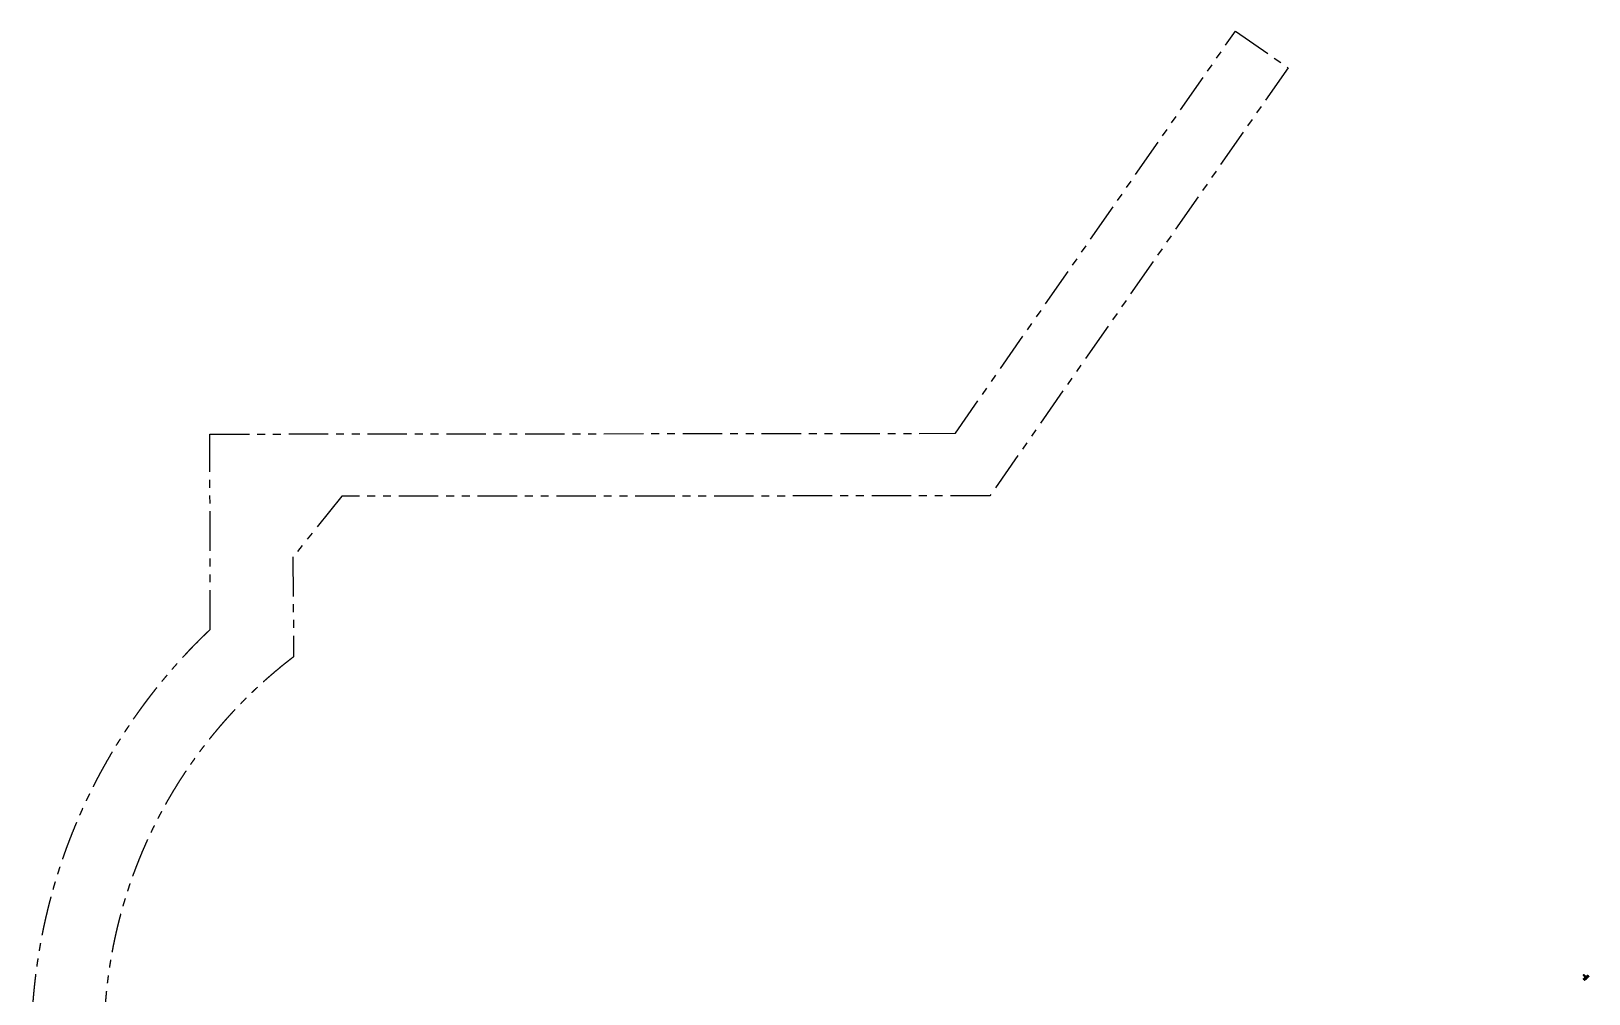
# Model space of a CAD drawing. Header units: millimetres. Extents: x 833946797 to 834440930, y 817746008 to 818399503.
# Drawn here: x 833946797 to 834440930, y 818094072 to 818399503 of the extents above; entities that cross this region are included whole.
import ezdxf

# ---------------------------------------------------------------- set-up
doc = ezdxf.new("R2010")
doc.units = ezdxf.units.MM
doc.header["$LTSCALE"] = 100
doc.linetypes.add('base plan(mm)$0$PHANTOM', pattern=[2.5, 1.25, -0.25, 0.25, -0.25, 0.25, -0.25])
doc.layers.add('000-helpline', color=30, linetype='Continuous', lineweight=30, plot=False)
doc.layers.add('000-Tactile-l', color=8, linetype='Continuous')
doc.layers.add('DLN914', color=3, linetype='base plan(mm)$0$PHANTOM')

# ---------------------------------------------------------------- blocks, each defined once
blk = doc.blocks.new('directional tactile')
at = {"ltscale": 5}
for points in [[(54, 24), (54, 276, 1), (20, 276), (20, 24, 1)], [(48, 24), (48, 276, 1), (26, 276), (26, 24, 1)], [(130, 24), (130, 276, 1), (96, 276), (96, 24, 1)], [(124, 24), (124, 276, 1), (102, 276), (102, 24, 1)], [(204, 24), (204, 276, 1), (170, 276), (170, 24, 1)], [(198, 24), (198, 276, 1), (176, 276), (176, 24, 1)], [(280, 24), (280, 276, 1), (246, 276), (246, 24, 1)], [(274, 24), (274, 276, 1), (252, 276), (252, 24, 1)]]:
    blk.add_lwpolyline(points, format="xyb", close=True, dxfattribs=at)
at = {"layer": '000-helpline', "ltscale": 0.015}
blk.add_lwpolyline([(0, 300), (300, 300), (300, 0), (0, 0)], close=True, dxfattribs=at)
blk = doc.blocks.new('persional tile')
at = {"layer": '000-helpline', "ltscale": 0.015, "elevation": 0}
blk.add_lwpolyline([(834329552, 818004210), (834329777, 818004409), (834329976, 818004183), (834329750, 818003985)], close=True, dxfattribs=at)
at = {"layer": '000-Tactile-l', "ltscale": 0.015}
for centre, radius in [((834329595, 818004208, 0), 11.5), ((834329595, 818004208, 0), 6), ((834329634, 818004163, 0), 11.5), ((834329637, 818004205, 0), 11.5), ((834329640, 818004247, 0), 11.5), ((834329634, 818004163, 0), 6), ((834329637, 818004205, 0), 6), ((834329640, 818004247, 0), 6), ((834329674, 818004118, 0), 11.5), ((834329676, 818004160, 0), 11.5), ((834329679, 818004202, 0), 11.5), ((834329674, 818004118, 0), 6), ((834329682, 818004245, 0), 11.5), ((834329676, 818004160, 0), 6), ((834329685, 818004287, 0), 11.5), ((834329679, 818004202, 0), 6), ((834329682, 818004245, 0), 6), ((834329685, 818004287, 0), 6), ((834329713, 818004073, 0), 11.5), ((834329716, 818004115, 0), 11.5), ((834329719, 818004157, 0), 11.5), ((834329713, 818004073, 0), 6), ((834329722, 818004200, 0), 11.5), ((834329716, 818004115, 0), 6), ((834329724, 818004242, 0), 11.5), ((834329719, 818004157, 0), 6), ((834329727, 818004284, 0), 11.5), ((834329722, 818004200, 0), 6), ((834329730, 818004327, 0), 11.5), ((834329724, 818004242, 0), 6), ((834329727, 818004284, 0), 6), ((834329730, 818004327, 0), 6), ((834329753, 818004027, 0), 11.5), ((834329756, 818004070, 0), 11.5), ((834329758, 818004112, 0), 11.5), ((834329753, 818004027, 0), 6), ((834329761, 818004154, 0), 11.5), ((834329756, 818004070, 0), 6), ((834329764, 818004197, 0), 11.5), ((834329758, 818004112, 0), 6), ((834329767, 818004239, 0), 11.5), ((834329761, 818004154, 0), 6), ((834329769, 818004282, 0), 11.5), ((834329764, 818004197, 0), 6), ((834329772, 818004324, 0), 11.5), ((834329767, 818004239, 0), 6), ((834329775, 818004366, 0), 11.5), ((834329769, 818004282, 0), 6), ((834329772, 818004324, 0), 6), ((834329775, 818004366, 0), 6), ((834329798, 818004067, 0), 11.5), ((834329801, 818004109, 0), 11.5), ((834329804, 818004152, 0), 11.5), ((834329798, 818004067, 0), 6), ((834329806, 818004194, 0), 11.5), ((834329801, 818004109, 0), 6), ((834329809, 818004236, 0), 11.5), ((834329804, 818004152, 0), 6), ((834329812, 818004279, 0), 11.5), ((834329806, 818004194, 0), 6), ((834329814, 818004321, 0), 11.5), ((834329809, 818004236, 0), 6), ((834329812, 818004279, 0), 6), ((834329814, 818004321, 0), 6), ((834329843, 818004107, 0), 11.5), ((834329846, 818004149, 0), 11.5), ((834329849, 818004191, 0), 11.5), ((834329843, 818004107, 0), 6), ((834329851, 818004234, 0), 11.5), ((834329846, 818004149, 0), 6), ((834329854, 818004276, 0), 11.5), ((834329849, 818004191, 0), 6), ((834329851, 818004234, 0), 6), ((834329854, 818004276, 0), 6), ((834329888, 818004146, 0), 11.5), ((834329891, 818004189, 0), 11.5), ((834329894, 818004231, 0), 11.5), ((834329888, 818004146, 0), 6), ((834329891, 818004189, 0), 6), ((834329894, 818004231, 0), 6), ((834329933, 818004186, 0), 11.5), ((834329933, 818004186, 0), 6)]:
    blk.add_circle(centre, radius, dxfattribs=at)
blk = doc.blocks.new('hazard warning tactile')
at = {"layer": '000-helpline', "ltscale": 0.015}
blk.add_lwpolyline([(0, 0), (225, 198), (423, -27), (198, -225)], close=True, dxfattribs=at)
at = {"layer": '000-Tactile-l', "ltscale": 0.015}
for centre, radius in [((35, -2), 17.5), ((35, -2), 12.5), ((73, 31), 17.5), ((73, 31), 12.5), ((106, -7), 17.5), ((110, 64), 17.5), ((106, -7), 12.5), ((110, 64), 12.5), ((143, 26), 17.5), ((148, 97), 17.5), ((143, 26), 12.5), ((148, 97), 12.5), ((176, -11), 17.5), ((181, 59), 17.5), ((176, -11), 12.5), ((185, 130), 17.5), ((181, 59), 12.5), ((185, 130), 12.5), ((214, 22), 17.5), ((218, 92), 17.5), ((214, 22), 12.5), ((223, 163), 17.5), ((218, 92), 12.5), ((223, 163), 12.5), ((247, -16), 17.5), ((251, 55), 17.5), ((256, 125), 17.5), ((251, 55), 12.5), ((256, 125), 12.5), ((285, 17), 17.5), ((289, 88), 17.5), ((285, 17), 12.5), ((289, 88), 12.5), ((322, 50), 17.5), ((322, 50), 12.5), ((355, 13), 17.5), ((355, 13), 12.5), ((68, -40), 17.5), ((68, -40), 12.5), ((101, -77), 17.5), ((101, -77), 12.5), ((134, -115), 17.5), ((139, -44), 17.5), ((134, -115), 12.5), ((139, -44), 12.5), ((167, -152), 17.5), ((172, -82), 17.5), ((167, -152), 12.5), ((172, -82), 12.5), ((200, -190), 17.5), ((205, -119), 17.5), ((200, -190), 12.5), ((209, -49), 17.5), ((205, -119), 12.5), ((209, -49), 12.5), ((238, -157), 17.5), ((242, -86), 17.5), ((238, -157), 12.5), ((242, -86), 12.5), ((247, -16), 12.5), ((276, -124), 17.5), ((280, -53), 17.5), ((276, -124), 12.5), ((280, -53), 12.5), ((313, -91), 17.5), ((318, -20), 17.5), ((313, -91), 12.5), ((318, -20), 12.5), ((351, -58), 17.5), ((351, -58), 12.5), ((388, -25), 17.5), ((388, -25), 12.5)]:
    blk.add_circle(centre, radius, dxfattribs=at)

msp = doc.modelspace()

# ---------------------------------------------------------------- linework, layer by layer
at = {"layer": 'DLN914', "ltscale": 100}
msp.add_lwpolyline([(833946924, 818070715, -0.21545021), (834003567, 818209662), (834003567, 818209662), (834003513, 818271667), (834240006, 818271909), (834328819, 818399503), (834345544, 818387917), (834250936, 818252057), (834045337, 818251946), (834029850, 818232687), (834030052, 818201000, 0.2255065), (833969964, 818084414)], format="xyb", dxfattribs=at)

# ---------------------------------------------------------------- block references
for name, p, rotation in [('directional tactile', (834439376, 818100198.1, -0.1), 221.3501971831565), ('hazard warning tactile', (834439407.6, 818099027, -0.1), 269.9995904962047), ('directional tactile', (834439574.2, 818099972.9, -0.1), 221.3501971831565), ('hazard warning tactile', (834439605.8, 818098801.8, -0.1), 269.9995904962047), ('hazard warning tactile', (834439632.8, 818099225.2, -0.1), 269.9995904962047), ('directional tactile', (834439772.4, 818099747.7, -0.1), 221.3501971831565), ('hazard warning tactile', (834439831, 818099000, -0.1), 269.9995904962047), ('persional tile', (16441610.8, 1652434821.9, 0.2), 269.9995904962047), ('persional tile', (16441809, 1652434596.7, 0.2), 269.9995904962047), ('persional tile', (16441836, 1652435020.1, 0.2), 269.9995904962047), ('persional tile', (16442034.2, 1652434794.9, 0.2), 269.9995904962047), ('hazard warning tactile', (834440308.4, 818099819.8, -0.1), 269.9995904962047), ('hazard warning tactile', (834440506.6, 818099594.5, -0.1), 269.9995904962047), ('hazard warning tactile', (834440533.6, 818100018, -0.1), 269.9995904962047), ('hazard warning tactile', (834440731.8, 818099792.7, -0.1), 269.9995904962047)]:
    msp.add_blockref(name, p, dxfattribs=dict(rotation=rotation))

doc.saveas('drawing.dxf')
